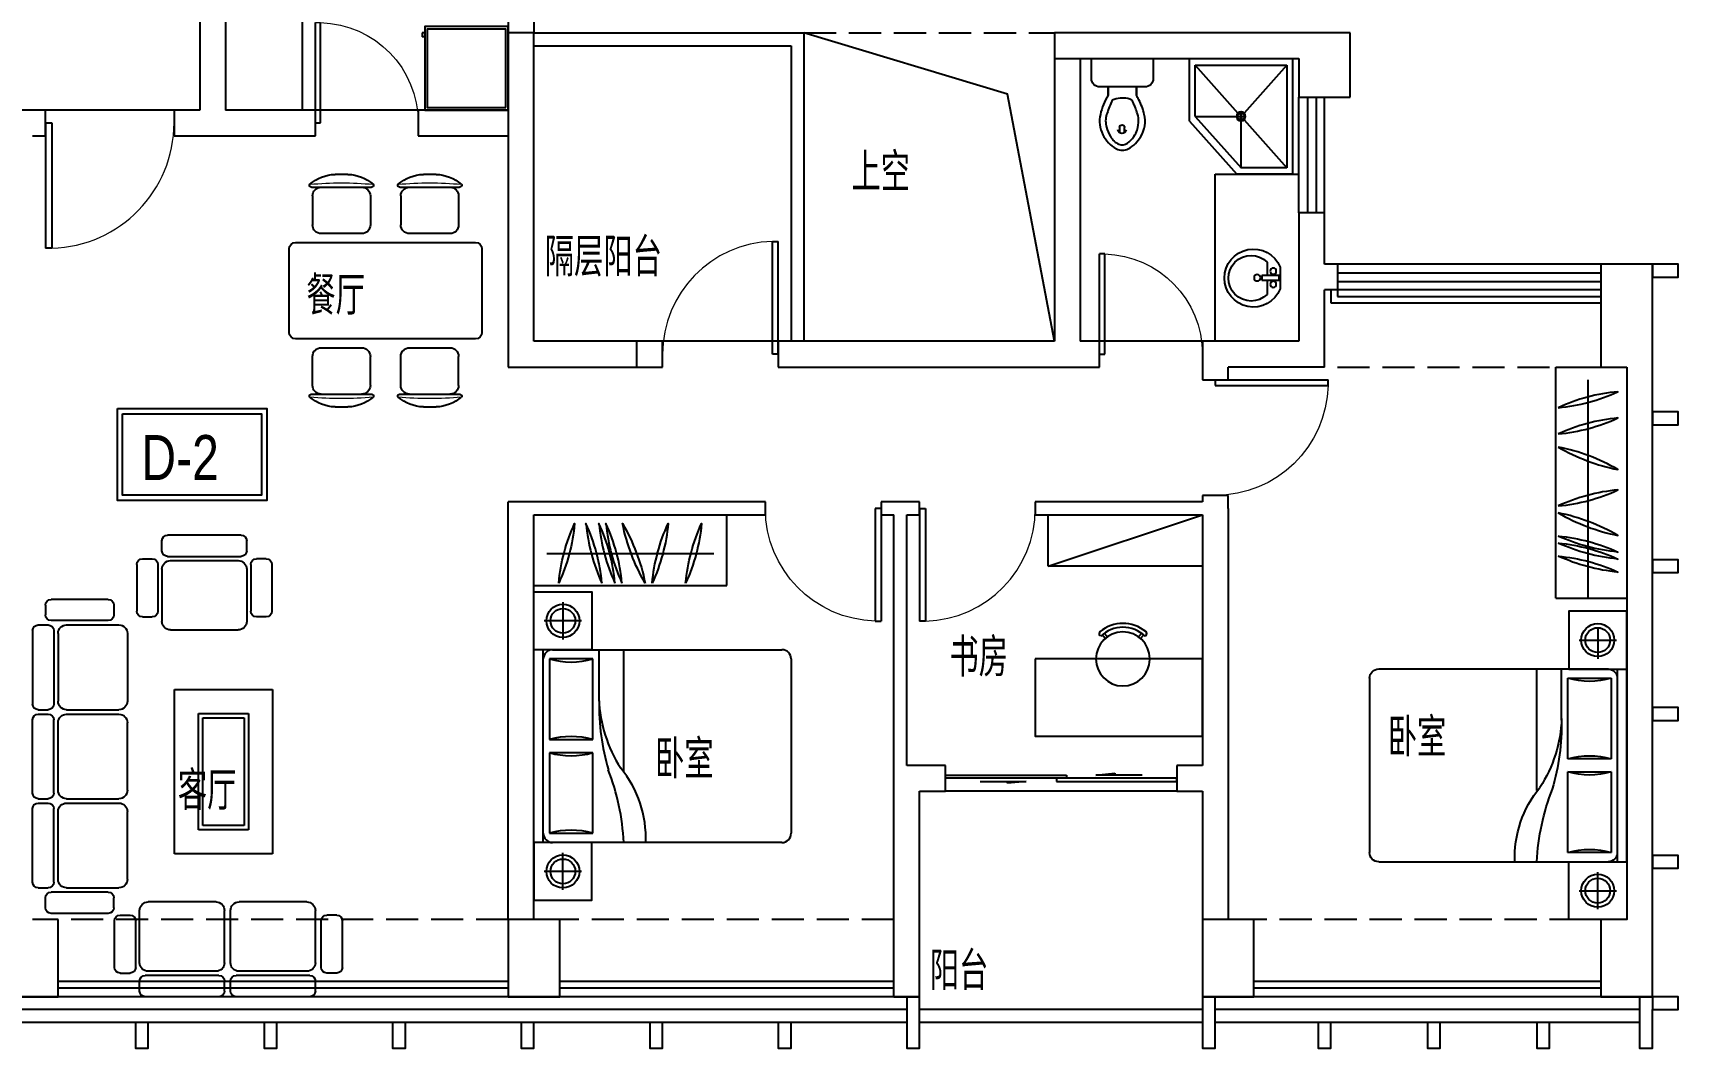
# Model space of a CAD drawing. Extents: x -455524 to -421924, y -543872 to -514072.
# Drawn here: x -434722 to -421924, y -543172 to -535272 of the extents above; entities that cross this region are included whole.
import ezdxf

# ---------------------------------------------------------------- set-up
doc = ezdxf.new("R2010")
doc.units = 0
doc.header["$LTSCALE"] = 1000
doc.header["$MEASUREMENT"] = 0
doc.linetypes.add('DASH', pattern=[0.35, 0.25, -0.1])
doc.layers.get('0').update_dxf_attribs({"linetype": 'CONTINUOUS'})
for name, color, linetype in [('COLUMN', 5, 'CONTINUOUS'), ('FUR', 8, 'CONTINUOUS'), ('LINE', 21, 'CONTINUOUS'), ('LVTRY', 8, 'CONTINUOUS'), ('R_NAME', 255, 'CONTINUOUS'), ('STAIR', 3, 'CONTINUOUS'), ('WALL', 2, 'CONTINUOUS'), ('WINDOW', 3, 'CONTINUOUS'), ('WINDOW2', 4, 'CONTINUOUS'), ('家具', 145, 'CONTINUOUS'), ('户型编号', 7, 'CONTINUOUS'), ('拦杆', 3, 'CONTINUOUS')]:
    doc.layers.add(name, color=color, linetype=linetype)
doc.styles.add('_ZBHZ', font='zbtxt.shx', dxfattribs={"width": 0.8, "bigfont": 'ZBHZ.shx'})
doc.styles.get("Standard").update_dxf_attribs({"font": 'GBENOR', "bigfont": 'GBCBIG'})

# ---------------------------------------------------------------- blocks, each defined once
blk = doc.blocks.new('$PLAN$00001587')
for p, q in [((-173, 177), (-179, 184)), ((-137, 159), (-161, 187)), ((-121, 172), (-145, 200)), ((122, 171), (146, 200)), ((137, 159), (162, 187)), ((173, 177), (179, 184)), ((210, 4), (210, -4))]:
    blk.add_line(p, q)
for centre, radius, start, end in [((0, -4), 280, 50.6324, 129.3676), ((-165, 197), 20, 129.3676, 223.7793), ((0, -4), 250, 46.2207, 133.7793), ((165, 197), 20, 316.2207, 50.6324)]:
    blk.add_arc(centre, radius, start, end)
at = {"linetype": 'Continuous'}
blk.add_arc((0, 0), 210, 0.9699, 359.0301, dxfattribs=at)
blk = doc.blocks.new('A$C75AC3E41')
at = {"layer": 'FUR'}
for p, q in [((847, 3727), (847, 3650)), ((1463, 3771), (891, 3771)), ((1507, 3727), (1507, 3650)), ((1554, 3727), (1554, 3650)), ((2170, 3771), (1598, 3771)), ((2214, 3727), (2214, 3650)), ((695, 3587), (772, 3587)), ((1463, 3606), (891, 3606)), ((2170, 3606), (1598, 3606)), ((2380, 3587), (2303, 3587)), ((651, 3543), (651, 3180)), ((816, 3543), (816, 3180)), ((847, 3507), (847, 3100)), ((1441, 3573), (913, 3573)), ((1507, 3507), (1507, 3100)), ((1554, 3507), (1554, 3100)), ((2148, 3573), (1620, 3573)), ((2214, 3507), (2214, 3100)), ((2259, 3543), (2259, 3180)), ((2424, 3543), (2424, 3180)), ((114, 3079), (114, 3002)), ((603, 3123), (158, 3123)), ((647, 3079), (647, 3002)), ((695, 3136), (772, 3136)), ((2380, 3136), (2303, 3136)), ((603, 2958), (158, 2958)), ((1441, 3034), (913, 3034)), ((2148, 3034), (1620, 3034)), ((14, 2880), (14, 2308)), ((58, 2924), (135, 2924)), ((179, 2880), (179, 2308)), ((213, 2858), (213, 2330)), ((279, 2924), (686, 2924)), ((752, 2858), (752, 2330)), ((1119, 2659), (1119, 1380)), ((1881, 2659), (1119, 2659)), ((1881, 1380), (1881, 2659)), ((1306, 2472), (1306, 1567)), ((1694, 2472), (1306, 2472)), ((1339, 2439), (1339, 1600)), ((1661, 2439), (1339, 2439)), ((1661, 1600), (1661, 2439)), ((1694, 1567), (1694, 2472)), ((14, 2187), (14, 1615)), ((58, 2264), (135, 2264)), ((58, 2231), (135, 2231)), ((179, 2187), (179, 1615)), ((279, 2264), (686, 2264)), ((279, 2231), (686, 2231)), ((213, 2165), (213, 1637)), ((752, 2165), (752, 1637)), ((58, 1573), (135, 1573)), ((58, 1538), (135, 1538)), ((279, 1573), (686, 1573)), ((279, 1538), (686, 1538)), ((1306, 1567), (1694, 1567)), ((1339, 1600), (1661, 1600)), ((14, 922), (14, 1494)), ((179, 922), (179, 1494)), ((213, 944), (213, 1472)), ((752, 944), (752, 1472)), ((1119, 1380), (1881, 1380)), ((1086, 917), (1614, 917)), ((58, 878), (135, 878)), ((114, 724), (114, 801)), ((603, 845), (158, 845)), ((279, 878), (686, 878)), ((647, 724), (647, 801)), ((824, 408), (824, 771)), ((868, 815), (945, 815)), ((989, 408), (989, 771)), ((1020, 444), (1020, 851)), ((1680, 444), (1680, 851)), ((1711, 408), (1711, 771)), ((1832, 815), (1755, 815)), ((1876, 408), (1876, 771)), ((603, 680), (158, 680)), ((868, 364), (945, 364)), ((1020, 301), (1020, 224)), ((1064, 345), (1636, 345)), ((1086, 378), (1614, 378)), ((1680, 301), (1680, 224)), ((1832, 364), (1755, 364)), ((1636, 180), (1064, 180))]:
    blk.add_line(p, q, dxfattribs=at)
for centre, radius, start, end in [((891, 3727), 44, 90, 180), ((1463, 3727), 44, 360, 90), ((1598, 3727), 44, 90, 180), ((2170, 3727), 44, 360, 90), ((695, 3543), 44, 90, 180), ((772, 3543), 44, 360, 90), ((891, 3650), 44, 180, 270), ((1463, 3650), 44, 270, 360), ((1598, 3650), 44, 180, 270), ((2170, 3650), 44, 270, 360), ((2303, 3543), 44, 90, 180), ((2380, 3543), 44, 360, 90), ((913, 3507), 66, 90, 180), ((1441, 3507), 66, 360, 90), ((1620, 3507), 66, 90, 180), ((2148, 3507), 66, 360, 90), ((158, 3079), 44, 90, 180), ((603, 3079), 44, 360, 90), ((695, 3180), 44, 180, 270), ((772, 3180), 44, 270, 360), ((913, 3100), 66, 180, 270), ((1441, 3100), 66, 270, 360), ((1620, 3100), 66, 180, 270), ((2148, 3100), 66, 270, 360), ((2303, 3180), 44, 180, 270), ((2380, 3180), 44, 270, 360), ((158, 3002), 44, 180, 270), ((603, 3002), 44, 270, 360), ((58, 2880), 44, 90, 180), ((135, 2880), 44, 360, 90), ((279, 2858), 66, 90, 180), ((686, 2858), 66, 360, 90), ((58, 2308), 44, 180, 270), ((135, 2308), 44, 270, 360), ((279, 2330), 66, 180, 270), ((686, 2330), 66, 270, 360), ((58, 2187), 44, 90, 180), ((135, 2187), 44, 360, 90), ((279, 2165), 66, 90, 180), ((686, 2165), 66, 360, 90), ((58, 1617), 44, 180, 270), ((58, 1494), 44, 90, 180), ((135, 1617), 44, 270, 360), ((135, 1494), 44, 360, 90), ((279, 1639), 66, 180, 270), ((279, 1472), 66, 90, 180), ((686, 1639), 66, 270, 360), ((686, 1472), 66, 360, 90), ((58, 922), 44, 180, 270), ((135, 922), 44, 270, 360), ((279, 944), 66, 180, 270), ((686, 944), 66, 270, 360), ((1086, 851), 66, 90, 180), ((1614, 851), 66, 360, 90), ((158, 801), 44, 90, 180), ((603, 801), 44, 360, 90), ((868, 771), 44, 90, 180), ((945, 771), 44, 360, 90), ((1755, 771), 44, 90, 180), ((1832, 771), 44, 360, 90), ((158, 724), 44, 180, 270), ((603, 724), 44, 270, 360), ((868, 408), 44, 180, 270), ((945, 408), 44, 270, 360), ((1086, 444), 66, 180, 270), ((1614, 444), 66, 270, 360), ((1755, 408), 44, 180, 270), ((1832, 408), 44, 270, 360), ((1064, 301), 44, 90, 180), ((1636, 301), 44, 360, 90), ((1064, 224), 44, 180, 270), ((1636, 224), 44, 270, 360)]:
    blk.add_arc(centre, radius, start, end, dxfattribs=at)
blk = doc.blocks.new('$PLAN$00000313')
at = {"color": 0, "linetype": 'ByBlock'}
for p, q in [((-2000, 72), (-2000, 1428)), ((-1928, 1500), (-145, 1500)), ((-458, 1428), (-458, 801)), ((-120, 1428), (-458, 1428)), ((-120, 801), (-120, 1428)), ((-72, 1500), (-72, 0)), ((-72, 1500), (0, 1500)), ((0, 1500), (0, 0)), ((-699, 946), (-699, 0)), ((-458, 801), (-120, 801)), ((-458, 699), (-458, 72)), ((-120, 699), (-458, 699)), ((-120, 72), (-120, 699)), ((-506, 398), (-506, 0)), ((-145, 0), (-1928, 0)), ((-458, 72), (-120, 72)), ((-72, 0), (0, 0))]:
    blk.add_line(p, q, dxfattribs=at)
for centre, radius, start, end in [((-1928, 1428), 72.3, 90, 180), ((-18, 1464), 852, 177.5673, 219.5461), ((1073, 1581), 1773, 182.616, 201.4069), ((-289, 2006), 602, 253.7398, 286.2602), ((-145, 1428), 72.3, 0, 90), ((-1574, 344), 1069, 2.229, 32.7075), ((-2367, 420), 1861, 359.3228, 16.0392), ((-289, 223), 602, 73.7398, 106.2602), ((-289, 1277), 602, 253.7398, 286.2602), ((-1928, 72), 72.3, 180, 270), ((-289, -506), 602, 73.7398, 106.2602), ((-145, 72), 72.3, 270, 0)]:
    blk.add_arc(centre, radius, start, end, dxfattribs=at)
blk = doc.blocks.new('$plan$00000279')
for p, q in [((-389, 921), (-290, 921)), ((298, 921), (397, 921)), ((-569, 821), (-109, 821)), ((117, 821), (577, 821)), ((-564, 754), (-564, 529)), ((-114, 754), (-114, 529)), ((122, 754), (122, 529)), ((572, 754), (572, 529)), ((704, 392), (-696, 392)), ((-497, 461), (-182, 461)), ((190, 461), (505, 461)), ((-746, 342), (-746, -308)), ((754, -308), (754, 342)), ((-696, -358), (704, -358)), ((-564, -720), (-564, -495)), ((-182, -427), (-497, -427)), ((-114, -720), (-114, -495)), ((122, -720), (122, -495)), ((505, -427), (190, -427)), ((572, -720), (572, -495)), ((-109, -787), (-569, -787)), ((-290, -887), (-389, -887)), ((577, -787), (117, -787)), ((397, -887), (298, -887))]:
    blk.add_line(p, q)
for centre, radius, start, end in [((-379, 606), 316, 91.7651, 130.7265), ((-300, 606), 316, 49.2735, 88.2349), ((307, 606), 316, 91.7651, 130.7265), ((387, 606), 316, 49.2735, 88.2349), ((-579, 837), 10, 130.7265, 202.67), ((-569, 841), 20, 202.67, 270), ((-497, 754), 67.5, 90, 180), ((-182, 754), 67.5, 0, 90), ((-109, 841), 20, 270, 337.33), ((-100, 837), 10, 337.33, 49.2735), ((108, 837), 10, 130.7265, 202.67), ((117, 841), 20, 202.67, 270), ((190, 754), 67.5, 90, 180), ((505, 754), 67.5, 0, 90), ((577, 841), 20, 270, 337.33), ((587, 837), 10, 337.33, 49.2735), ((-497, 529), 67.5, 180, 270), ((-182, 529), 67.5, 270, 0), ((190, 529), 67.5, 180, 270), ((505, 529), 67.5, 270, 0), ((-696, 342), 50, 90, 180), ((704, 342), 50, 0, 90), ((-696, -308), 50, 180, 270), ((704, -308), 50, 270, 0), ((-497, -495), 67.5, 90, 180), ((-182, -495), 67.5, 0, 90), ((190, -495), 67.5, 90, 180), ((505, -495), 67.5, 0, 90), ((-497, -720), 67.5, 180, 270), ((-182, -720), 67.5, 270, 0), ((190, -720), 67.5, 180, 270), ((505, -720), 67.5, 270, 0), ((-579, -803), 10, 157.33, 229.2735), ((-569, -807), 20, 90, 157.33), ((-379, -572), 316, 229.2735, 268.2349), ((-300, -572), 316, 271.7651, 310.7265), ((-109, -807), 20, 22.67, 90), ((-100, -803), 10, 310.7265, 22.67), ((108, -803), 10, 157.33, 229.2735), ((117, -807), 20, 90, 157.33), ((307, -572), 316, 229.2735, 268.2349), ((387, -572), 316, 271.7651, 310.7265), ((577, -807), 20, 22.67, 90), ((587, -803), 10, 310.7265, 22.67)]:
    blk.add_arc(centre, radius, start, end)
at = {"lineweight": 13}
for centre, start, end in [((-339, -1857), 84.8023, 95.1977), ((347, -1857), 84.8023, 95.1977), ((-339, 1890), 264.8023, 275.1977), ((347, 1890), 264.8023, 275.1977)]:
    blk.add_arc(centre, 2713, start, end, dxfattribs=at)
at = {"width": 0.8, "flags": 9}
for tag in ['XSIZE', 'YSIZE']:
    blk.add_attdef(tag, (0, 0), '', height=0.5, dxfattribs=at)
blk = doc.blocks.new('$plan$00001628')
for p, q in [((-20, 0), (20, 0)), ((20, 0), (20, -150)), ((-23, -104), (-144, -104)), ((-20, -150), (-20, 0)), ((136, -104), (24, -104)), ((20, -150), (-20, -150))]:
    blk.add_line(p, q)
blk.add_lwpolyline([(-97, 9, 5.110404), (92, 9)], format="xyb", close=True)
for centre, radius in [((-57, -52), 26.7), ((57, -52), 26.7), ((0, -190), 27.8)]:
    blk.add_circle(centre, radius)
blk.add_arc((-4, -243), 197, 135.2527, 44.7473)
blk = doc.blocks.new('$plan$00000379')
for p, q in [((-575, 18), (-536, 18)), ((-572, 18), (-572, 18)), ((-536, -22), (-576, -21))]:
    blk.add_line(p, q)
for points in [[(-285, -110, -0.082371), (-434, -171, -0.174047), (-592, -152, -0.152847), (-702, -46, -0.25487), (-702, 46, -0.135193), (-607, 144, -0.19268), (-434, 171, -0.066715), (-320, 128, 0.008412), (-285, 110), (-220, 110), (-220, -110)], [(-307, -1, -0.073764), (-317, -64, -0.219411), (-337, -85, -0.018016), (-436, -122, -0.163008), (-533, -122, -0.084559), (-606, -92, -0.185519), (-666, -26, -0.252786), (-658, 39, -0.083694), (-606, 90, -0.078323), (-556, 115, -0.086951), (-477, 126, -0.071278), (-416, 114, -0.021719), (-371, 97, 0.016169), (-337, 83, -0.158768), (-324, 73, -0.168814), (-308, 12)]]:
    blk.add_lwpolyline(points, format="xyb", close=True)
for points in [[(-155, 240, 0.414214), (-220, 175, 0.414214)], [(-220, -175, 0.414214), (-155, -240, 0.414214)]]:
    blk.add_lwpolyline(points, format="xyb")
for points in [[(-220, 175), (-220, -175)], [(0, 240), (-155, 240)], [(0, -240), (0, 240)], [(-220, 110), (-285, 110)], [(-285, -110), (-220, -110)], [(-155, -240), (0, -240)]]:
    blk.add_lwpolyline(points)
for centre, radius, start, end in [((-549, -3), 33.2, 100.0495, 259.9505), ((-536, -2), 20, 270, 90)]:
    blk.add_arc(centre, radius, start, end)
blk = doc.blocks.new('A$C1D296921')
for p, q in [((570, 650), (570, 670)), ((600, 670), (570, 670)), ((600, 650), (600, 670))]:
    blk.add_line(p, q)
for points in [[(0, 0), (650, 0), (650, 650), (0, 650)], [(20, 20), (630, 20), (630, 630), (20, 630)]]:
    blk.add_lwpolyline(points, close=True)
blk = doc.blocks.new('$DorLib2D$00000001')
for p, q in [((0.45, 0.975), (0.5, 0.975)), ((0.45, 0), (0.45, 0.975)), ((0.5, 0), (0.5, 0.975)), ((0.5, 0), (0.45, 0))]:
    blk.add_line(p, q)
at = {"lineweight": 13}
blk.add_arc((0.475, 0), 0.975, 91.4693, 180, dxfattribs=at)
blk = doc.blocks.new('$plan$00002156')
for p, q in [((-450, 450, 0), (450, 450, 0)), ((-450, -450, 0), (-450, 450, 0)), ((-400, 400, 0), (400, 400, 0)), ((-400, 400, 0), (-26.2175, 26.2175, 0)), ((-400, -400, 0), (-400, 400, 0)), ((26.4075, 26.41, 0), (400, 400, 0)), ((400, 400, 0), (400, 0, 0)), ((450, 450, 0), (450, -37.5, 0)), ((0, 0, 0), (-25, 0, 0)), ((0, 0, 0), (0, 25, 0)), ((25, 0, 0), (0, 0, 0)), ((0, -25, 0), (0, 0, 0)), ((0, -400, 0), (400, 0, 0)), ((400, 0, 0), (37.5, 0, 0)), ((-400, -400, 0), (-26.5225, -26.5225, 0)), ((0, -400, 0), (0, -37.5, 0)), ((37.5, -450, 0), (450, -37.5, 0)), ((37.5, -450, 0), (-450, -450, 0)), ((0, -400, 0), (-400, -400, 0))]:
    blk.add_line(p, q)
for radius in [37.5, 25]:
    blk.add_circle((0, 0, 0), radius)
blk = doc.blocks.new('$TCHSYS$WIN2D')
for p, q in [((-0.5, 0.5), (0.5, 0.5)), ((0.5, 0.167), (-0.5, 0.167)), ((0.5, -0.167), (-0.5, -0.167)), ((-0.5, -0.5), (0.5, -0.5))]:
    blk.add_line(p, q)
blk = doc.blocks.new('$DorLib2D$00000131')
at = {"color": 0, "linetype": 'Continuous'}
for p, q in [((0.15, 0.125), (0.2319, 0.1973)), ((0.2319, 0.1973), (0.2319, 0.125)), ((-0.5, 0.125), (-0.5, 0)), ((0.0192, 0.125), (-0.5, 0.125)), ((0.0192, 0), (0.0192, 0.125)), ((0.35, 0.125), (0.15, 0.125)), ((-0.5, 0), (0.0192, 0)), ((-0.024, 0), (0.5, 0)), ((-0.024, -0.125), (-0.024, 0)), ((0.5, 0), (0.5, -0.125)), ((-0.35, -0.125), (-0.15, -0.125)), ((-0.2319, -0.1973), (-0.2319, -0.125)), ((-0.15, -0.125), (-0.2319, -0.1973)), ((0.5, -0.125), (-0.024, -0.125))]:
    blk.add_line(p, q, dxfattribs=at)

msp = doc.modelspace()

# ---------------------------------------------------------------- linework, layer by layer
msp.add_line((-422524.3, -537071.6), (-422524.3, -537271.6))
at = {"layer": 'COLUMN', "linetype": 'ByBlock'}
for p, q in [((-430824.3, -535271.6), (-431024.3, -535271.6)), ((-431024.3, -535271.6), (-431024.3, -537871.6)), ((-430824.3, -537671.6), (-430824.3, -535271.6)), ((-424474.3, -535271.6), (-426774.3, -535271.6)), ((-426774.3, -535271.6), (-426774.3, -535471.6)), ((-424474.3, -535771.6), (-424474.3, -535271.6)), ((-426774.3, -535471.6), (-424874.3, -535471.6)), ((-424874.3, -535471.6), (-424874.3, -535771.6)), ((-424874.3, -535771.6), (-424474.3, -535771.6)), ((-422124.3, -537071.6), (-422524.3, -537071.6)), ((-422524.3, -537071.6), (-422524.3, -537871.6)), ((-422124.3, -542771.6), (-422124.3, -537071.6)), ((-430024.3, -537671.6), (-430824.3, -537671.6)), ((-430024.3, -537871.6), (-430024.3, -537671.6)), ((-431024.3, -537871.6), (-430024.3, -537871.6)), ((-422524.3, -537871.6), (-422324.3, -537871.6)), ((-422324.3, -537871.6), (-422324.3, -542171.6)), ((-434524.3, -542171.6), (-434724.3, -542171.6)), ((-434524.3, -542771.6), (-434524.3, -542171.6)), ((-425624.3, -542171.6), (-425624.3, -542771.6)), ((-425224.3, -542171.6), (-425624.3, -542171.6)), ((-425224.3, -542771.6), (-425224.3, -542171.6)), ((-422324.3, -542171.6), (-422524.3, -542171.6)), ((-422524.3, -542171.6), (-422524.3, -542771.6)), ((-434924.3, -542771.6), (-434524.3, -542771.6)), ((-425624.3, -542771.6), (-425224.3, -542771.6)), ((-422524.3, -542771.6), (-422124.3, -542771.6))]:
    msp.add_line(p, q, dxfattribs=at)
at = {"layer": 'COLUMN'}
for p, q in [((-430624.3, -542171.6), (-431024.3, -542171.6)), ((-431024.3, -542171.6), (-431024.3, -542771.6)), ((-430624.3, -542771.6), (-430624.3, -542171.6)), ((-431024.3, -542771.6), (-430624.3, -542771.6))]:
    msp.add_line(p, q, dxfattribs=at)
at = {"layer": 'LINE', "linetype": 'DASH'}
msp.add_line((-428724.3, -535271.6), (-426774.3, -535271.6), dxfattribs=at)
at = {"layer": 'LINE', "linetype": 'ByBlock'}
msp.add_lwpolyline([(-426774.3, -537671.6), (-427141.7, -535749.5), (-428724.3, -535271.6)], dxfattribs=at)
at = {"layer": 'LVTRY', "linetype": 'ByBlock'}
for p, q in [((-432624.3, -535871.6), (-432624.3, -533871.6)), ((-425524.3, -537671.6), (-425524.3, -536371.6)), ((-425524.3, -536371.6), (-424874.3, -536371.6))]:
    msp.add_line(p, q, dxfattribs=at)
at = {"layer": 'STAIR', "linetype": 'ByBlock'}
for p, q in [((-430824.3, -535271.6), (-428724.3, -535271.6)), ((-428724.3, -535271.6), (-428724.3, -537671.6)), ((-430824.3, -535371.6), (-428824.3, -535371.6)), ((-428824.3, -535371.6), (-428824.3, -537671.6)), ((-425624.3, -542871.6), (-427824.3, -542871.6)), ((-425624.3, -542971.6), (-427824.3, -542971.6))]:
    msp.add_line(p, q, dxfattribs=at)
at = {"layer": 'WALL'}
for p, q in [((-433224.3, -533671.6), (-433224.3, -535871.6)), ((-430824.3, -533671.6), (-430824.3, -535271.6)), ((-433424.3, -533871.6), (-433424.3, -535871.6)), ((-431024.3, -533871.6), (-431024.3, -535271.6)), ((-426774.3, -535471.6), (-426774.3, -537671.6)), ((-426574.3, -535471.6), (-426574.3, -537671.6)), ((-434624.3, -535871.6), (-434924.3, -535871.6)), ((-434624.3, -536071.6), (-434624.3, -535871.6)), ((-433424.3, -535871.6), (-433624.3, -535871.6)), ((-433624.3, -535871.6), (-433624.3, -536071.6)), ((-432524.3, -535871.6), (-433224.3, -535871.6)), ((-432524.3, -536071.6), (-432524.3, -535871.6)), ((-431024.3, -535871.6), (-431724.3, -535871.6)), ((-431724.3, -535871.6), (-431724.3, -536071.6)), ((-434724.3, -536071.6), (-434624.3, -536071.6)), ((-433624.3, -536071.6), (-433324.3, -536071.6)), ((-433324.3, -536071.6), (-432524.3, -536071.6)), ((-431724.3, -536071.6), (-431024.3, -536071.6)), ((-424674.3, -536671.6), (-424874.3, -536671.6)), ((-424874.3, -536671.6), (-424874.3, -537671.6)), ((-424674.3, -537071.6), (-424674.3, -536671.6)), ((-424574.3, -537071.6), (-424674.3, -537071.6)), ((-424574.3, -537071.6), (-424574.3, -537271.6)), ((-424574.3, -537071.6), (-424574.3, -537271.6)), ((-424674.3, -537871.6), (-424674.3, -537271.6)), ((-424574.3, -537271.6), (-424674.3, -537271.6)), ((-429824.3, -537671.6), (-430024.3, -537671.6)), ((-429824.3, -537871.6), (-429824.3, -537671.6)), ((-426774.3, -537671.6), (-428924.3, -537671.6)), ((-428924.3, -537671.6), (-428924.3, -537871.6)), ((-426424.3, -537671.6), (-426574.3, -537671.6)), ((-426424.3, -537871.6), (-426424.3, -537671.6)), ((-425524.3, -537671.6), (-425624.3, -537671.6)), ((-425624.3, -537671.6), (-425624.3, -537871.6)), ((-424874.3, -537671.6), (-425524.3, -537671.6)), ((-424674.3, -537671.6), (-424674.3, -537671.6)), ((-430024.3, -537871.6), (-429824.3, -537871.6)), ((-428924.3, -537871.6), (-426674.3, -537871.6)), ((-426674.3, -537871.6), (-426424.3, -537871.6)), ((-425624.3, -537871.6), (-425624.3, -537971.6)), ((-425424.3, -537971.6), (-425424.3, -537871.6)), ((-424774.3, -537871.6), (-425424.3, -537871.6)), ((-424674.3, -537871.6), (-424774.3, -537871.6)), ((-425624.3, -537971.6), (-425424.3, -537971.6)), ((-425424.3, -538871.6), (-425624.3, -538871.6)), ((-425624.3, -538871.6), (-425624.3, -538921.6)), ((-425424.3, -538971.6), (-425424.3, -538871.6)), ((-429024.3, -538921.6), (-431024.3, -538921.6)), ((-431024.3, -542171.6), (-431024.3, -538921.6)), ((-430824.3, -539021.6), (-429024.3, -539021.6)), ((-430824.3, -542171.6), (-430824.3, -539021.6)), ((-429024.3, -539021.6), (-429024.3, -538921.6)), ((-427974.3, -538921.6), (-428124.3, -538921.6)), ((-428124.3, -538921.6), (-428124.3, -539021.6)), ((-428124.3, -539021.6), (-428024.3, -539021.6)), ((-428024.3, -541171.6), (-428024.3, -539021.6)), ((-427824.3, -538921.6), (-427974.3, -538921.6)), ((-427924.3, -539021.6), (-427824.3, -539021.6)), ((-427924.3, -540971.6), (-427924.3, -539021.6)), ((-427824.3, -539021.6), (-427824.3, -538921.6)), ((-425624.3, -538921.6), (-426924.3, -538921.6)), ((-426924.3, -538921.6), (-426924.3, -539021.6)), ((-426924.3, -539021.6), (-425624.3, -539021.6)), ((-425624.3, -539021.6), (-425624.3, -540971.6)), ((-425424.3, -538971.6), (-425424.3, -541071.6)), ((-427624.3, -540971.6), (-427924.3, -540971.6)), ((-427924.3, -540971.6), (-427924.3, -540971.6)), ((-427624.3, -541171.6), (-427624.3, -540971.6)), ((-425624.3, -540971.6), (-425824.3, -540971.6)), ((-425824.3, -540971.6), (-425824.3, -541171.6)), ((-425424.3, -541071.6), (-425424.3, -542171.6)), ((-428024.3, -542771.6), (-428024.3, -541171.6)), ((-428024.3, -541171.6), (-428024.3, -541171.6)), ((-427824.3, -542771.6), (-427824.3, -541171.6)), ((-427824.3, -541171.6), (-427624.3, -541171.6)), ((-425824.3, -541171.6), (-425624.3, -541171.6)), ((-425624.3, -541171.6), (-425624.3, -542171.6)), ((-428024.3, -542771.6), (-427824.3, -542771.6))]:
    msp.add_line(p, q, dxfattribs=at)
at = {"layer": 'WALL', "linetype": 'ByBlock'}
msp.add_line((-427824.3, -540971.6), (-427924.3, -540971.6), dxfattribs=at)
at = {"layer": 'WINDOW'}
for p, q in [((-433624.3, -535871.6), (-434624.3, -535871.6)), ((-422524.3, -537071.6), (-424574.3, -537071.6)), ((-424574.3, -537138.2), (-422524.3, -537138.2)), ((-424574.3, -537204.9), (-422524.3, -537204.9)), ((-422524.3, -537271.6), (-424574.3, -537271.6)), ((-428924.3, -537671.6), (-429824.3, -537671.6)), ((-425824.3, -541171.6), (-427624.3, -541171.6))]:
    msp.add_line(p, q, dxfattribs=at)
at = {"layer": 'WINDOW', "linetype": 'ByBlock'}
for p, q in [((-431724.3, -535871.6), (-432524.3, -535871.6)), ((-425624.3, -537671.6), (-426424.3, -537671.6))]:
    msp.add_line(p, q, dxfattribs=at)
at = {"layer": 'WINDOW', "linetype": 'DASH'}
for p, q in [((-424574.3, -537871.6), (-422324.3, -537871.6)), ((-431024.3, -542171.6), (-434724.3, -542171.6)), ((-428024.3, -542171.6), (-430824.3, -542171.6)), ((-422324.3, -542171.6), (-425424.3, -542171.6))]:
    msp.add_line(p, q, dxfattribs=at)
at = {"layer": 'WINDOW2'}
for p, q in [((-427924.3, -542771.6), (-434824.3, -542771.6)), ((-427924.3, -542871.6), (-434824.3, -542871.6)), ((-422224.3, -542771.6), (-425524.3, -542771.6)), ((-422224.3, -542871.6), (-425524.3, -542871.6)), ((-427924.3, -542971.6), (-434824.3, -542971.6)), ((-422224.3, -542971.6), (-425524.3, -542971.6))]:
    msp.add_line(p, q, dxfattribs=at)
for points in [[(-422124.3, -537171.6), (-421924.3, -537171.6), (-421924.3, -537071.6), (-422124.3, -537071.6)], [(-422124.3, -538321.6), (-421924.3, -538321.6), (-421924.3, -538221.6), (-422124.3, -538221.6)], [(-422124.3, -539471.6), (-421924.3, -539471.6), (-421924.3, -539371.6), (-422124.3, -539371.6)], [(-422124.3, -540621.6), (-421924.3, -540621.6), (-421924.3, -540521.6), (-422124.3, -540521.6)], [(-422124.3, -541771.6), (-421924.3, -541771.6), (-421924.3, -541671.6), (-422124.3, -541671.6)], [(-427924.3, -542771.6), (-427924.3, -543171.6), (-427824.3, -543171.6), (-427824.3, -542771.6)], [(-425624.3, -542771.6), (-425624.3, -543171.6), (-425524.3, -543171.6), (-425524.3, -542771.6)], [(-422124.3, -542871.6), (-421924.3, -542871.6), (-421924.3, -542771.6), (-422124.3, -542771.6)], [(-433924.3, -542971.6), (-433924.3, -543171.6), (-433824.3, -543171.6), (-433824.3, -542971.6)], [(-432924.3, -542971.6), (-432924.3, -543171.6), (-432824.3, -543171.6), (-432824.3, -542971.6)], [(-431924.3, -542971.6), (-431924.3, -543171.6), (-431824.3, -543171.6), (-431824.3, -542971.6)], [(-430924.3, -542971.6), (-430924.3, -543171.6), (-430824.3, -543171.6), (-430824.3, -542971.6)], [(-429924.3, -542971.6), (-429924.3, -543171.6), (-429824.3, -543171.6), (-429824.3, -542971.6)], [(-428924.3, -542971.6), (-428924.3, -543171.6), (-428824.3, -543171.6), (-428824.3, -542971.6)], [(-424724.3, -542971.6), (-424724.3, -543171.6), (-424624.3, -543171.6), (-424624.3, -542971.6)], [(-423874.3, -542971.6), (-423874.3, -543171.6), (-423774.3, -543171.6), (-423774.3, -542971.6)], [(-423024.3, -542971.6), (-423024.3, -543171.6), (-422924.3, -543171.6), (-422924.3, -542971.6)]]:
    msp.add_lwpolyline(points, close=True, dxfattribs=at)
msp.add_lwpolyline([(-422124.3, -542771.6), (-422224.3, -542771.6), (-422224.3, -543171.6), (-422124.3, -543171.6), (-422124.3, -542871.6), (-421924.3, -542871.6), (-421924.3, -542771.6), (-422224.3, -542771.6), (-422224.3, -542871.6)], dxfattribs=at)
at = {"layer": '家具'}
for p, q in [((-422874.3, -539671.6), (-422874.3, -537871.6)), ((-422874.3, -537871.6), (-422324.3, -537871.6)), ((-422624.3, -539671.6), (-422624.3, -537971.6)), ((-429324.3, -539571.6), (-429324.3, -539021.6)), ((-426824.3, -539421.6), (-426824.3, -539021.6)), ((-426824.3, -539421.6), (-425624.3, -539021.6)), ((-430724.3, -539321.6), (-429424.3, -539321.6)), ((-425624.3, -539421.6), (-426824.3, -539421.6)), ((-430824.3, -539571.6), (-429324.3, -539571.6)), ((-422874.3, -539671.6), (-422324.3, -539671.6)), ((-430599.3, -539701.9), (-430599.3, -539991.2)), ((-430454.6, -539846.6), (-430743.9, -539846.6)), ((-422549.3, -539901.9), (-422549.3, -540141.2)), ((-422693.9, -539996.6), (-422404.6, -539996.6)), ((-430599.3, -541941.2), (-430599.3, -541651.9)), ((-430454.6, -541796.6), (-430743.9, -541796.6)), ((-422549.3, -542091.2), (-422549.3, -541801.9)), ((-422693.9, -541946.6), (-422404.6, -541946.6))]:
    msp.add_line(p, q, dxfattribs=at)
for points in [[(-422856.1, -538188, 0.0848221), (-422392.4, -538063.8, 0.0848221)], [(-422856.1, -538392.2, 0.0848221), (-422392.4, -538267.9, 0.0848221)], [(-422856.1, -538494.2, 0.0821119), (-422392.4, -538670, 0.0821119)], [(-422856.1, -538952.2, 0.0848221), (-422392.4, -538827.9, 0.0848221)], [(-422856.1, -539006.9, 0.0821119), (-422392.4, -539182.6, 0.0821119)], [(-430632, -539553.4, -0.0848221), (-430507.8, -539089.8, -0.0848221)], [(-430295.9, -539553.4, 0.0848221), (-430420.1, -539089.8, 0.0848221)], [(-430194.4, -539553.4, 0.0848221), (-430318.6, -539089.8, 0.0848221)], [(-430139.9, -539553.4, 0.0848221), (-430264.2, -539089.8, 0.0848221)], [(-429959.6, -539553.4, -0.0821119), (-430135.3, -539089.8, -0.0821119)], [(-429904.8, -539553.4, -0.0848221), (-429780.6, -539089.8, -0.0848221)], [(-429644.8, -539553.4, -0.0848221), (-429520.6, -539089.8, -0.0848221)], [(-422856.1, -539187.2, -0.0848221), (-422392.4, -539311.5, -0.0848221)], [(-422856.1, -539241.7, -0.0848221), (-422392.4, -539366, -0.0848221)], [(-422856.1, -539343.2, -0.0848221), (-422392.4, -539467.4, -0.0848221)]]:
    msp.add_lwpolyline(points, format="xyb", close=True, dxfattribs=at)
for points in [[(-430374.3, -540071.6), (-430824.3, -540071.6), (-430824.3, -539621.6), (-430374.3, -539621.6)], [(-422774.3, -540221.6), (-422324.3, -540221.6), (-422324.3, -539771.6), (-422774.3, -539771.6)], [(-426924.3, -540143.2), (-426924.3, -540743.2), (-425624.3, -540743.2), (-425624.3, -540143.2)], [(-430374.3, -541571.6), (-430824.3, -541571.6), (-430824.3, -542021.6), (-430374.3, -542021.6)], [(-422774.3, -541721.6), (-422324.3, -541721.6), (-422324.3, -542171.6), (-422774.3, -542171.6)]]:
    msp.add_lwpolyline(points, close=True, dxfattribs=at)
for centre, radius in [((-430599.3, -539846.6), 128.6), ((-430599.3, -539846.6), 96.4), ((-422549.3, -539996.6), 128.6), ((-422549.3, -539996.6), 96.4), ((-430599.3, -541796.6), 128.6), ((-430599.3, -541796.6), 96.4), ((-422549.3, -541946.6), 128.6), ((-422549.3, -541946.6), 96.4)]:
    msp.add_circle(centre, radius, dxfattribs=at)
at = {"layer": '户型编号', "linetype": 'ByBlock'}
for points in [[(-434064.9, -538194.9), (-432903.3, -538194.9), (-432903.3, -538909.5), (-434064.9, -538909.5)], [(-434024.9, -538234.9), (-432943.3, -538234.9), (-432943.3, -538869.5), (-434024.9, -538869.5)]]:
    msp.add_lwpolyline(points, close=True, dxfattribs=at)
at = {"layer": '拦杆'}
for p, q in [((-424624.3, -537271.6), (-424624.3, -537371.6)), ((-424624.3, -537371.6), (-422524.3, -537371.6)), ((-424574.3, -537271.6), (-424574.3, -537321.6)), ((-424574.3, -537321.6), (-422524.3, -537321.6)), ((-434524.3, -542651.6), (-431024.3, -542651.6)), ((-434524.3, -542701.6), (-431024.3, -542701.6)), ((-430624.3, -542651.6), (-428024.3, -542651.6)), ((-430624.3, -542701.6), (-428024.3, -542701.6)), ((-425224.3, -542651.6), (-422524.3, -542651.6)), ((-425224.3, -542701.6), (-422524.3, -542701.6))]:
    msp.add_line(p, q, dxfattribs=at)

# ---------------------------------------------------------------- block references
at = {"layer": 'FUR', "xscale": -1, "rotation": 180}
msp.add_blockref('A$C75AC3E41', (-434738.7, -539000.3), dxfattribs=at)
at = {"layer": 'LVTRY', "linetype": 'ByBlock', "rotation": 90}
msp.add_blockref('A$C1D296921', (-431024.3, -535871.6), dxfattribs=at)
at = {"layer": 'LVTRY', "linetype": 'ByBlock', "xscale": -1, "rotation": 270}
msp.add_blockref('$plan$00000379', (-426247.6, -535471.6), dxfattribs=at)
at = {"layer": 'LVTRY', "linetype": 'ByBlock', "yscale": 0.8888888888759539, "rotation": 270}
msp.add_blockref('$plan$00002156', (-425324.3, -535921.6), dxfattribs=at)
at = {"layer": 'LVTRY', "linetype": 'ByBlock', "xscale": -0.8999999999068677, "yscale": 0.900000000372529, "zscale": 0.9, "rotation": 270}
msp.add_blockref('$plan$00001628', (-425026.9, -537177), dxfattribs=at)
at = {"layer": 'WINDOW', "linetype": 'ByBlock'}
for name, p, xscale, yscale, zscale, rotation in [('$DorLib2D$00000001', (-432124.3, -535971.6), 800, -800, 800, 180), ('$TCHSYS$WIN2D', (-424774.3, -536221.6), -900, -200, -900, 270), ('$DorLib2D$00000001', (-426024.3, -537771.6), 800, -800, 800, 179.9999995970672), ('$DorLib2D$00000001', (-425524.3, -538421.6), -900, 900, -900, 270)]:
    msp.add_blockref(name, p, dxfattribs=dict(at, xscale=xscale, yscale=yscale, zscale=zscale, rotation=rotation))
at = {"layer": 'WINDOW'}
for name, p, xscale, yscale, zscale, rotation in [('$DorLib2D$00000001', (-434124.3, -535971.6), 1000, 1000, 1000, 180), ('$DorLib2D$00000001', (-429374.3, -537771.6), -900, -900, -900, 179.9999999309792), ('$DorLib2D$00000001', (-428574.3, -538971.6), -900, 900, -900, 180), ('$DorLib2D$00000001', (-427374.3, -538971.6), 900, 900, 900, 180), ('$DorLib2D$00000131', (-426724.3, -541071.6), 1800, 199.999899999937, 1600, 180), ('$DorLib2D$00000131', (-426724.3, -541071.6), 1800, 199.999899999937, 1600, 180)]:
    msp.add_blockref(name, p, dxfattribs=dict(at, xscale=xscale, yscale=yscale, zscale=zscale, rotation=rotation))
at = {"layer": '家具', "xscale": -1}
msp.add_blockref('$plan$00000279', (-431974.7, -537294.6), dxfattribs=at)
at = {"layer": '家具'}
msp.add_blockref('$PLAN$00001587', (-426243, -540143.2), dxfattribs=at)
at = {"layer": '家具', "rotation": 180}
msp.add_blockref('$PLAN$00000313', (-430824.3, -540071.6), dxfattribs=at)
at = {"layer": '家具', "xscale": -1, "rotation": 180}
msp.add_blockref('$PLAN$00000313', (-422324.3, -540221.6), dxfattribs=at)

# ---------------------------------------------------------------- texts
at = {"layer": 'R_NAME', "linetype": 'ByBlock', "style": '_ZBHZ', "width": 0.8}
for s, p in [('上空', (-428355.4, -536505.3)), ('隔层阳台', (-430740.7, -537166.1)), ('餐厅', (-432594.8, -537465.3)), ('书房', (-427592.6, -540280.6)), ('卧室', (-424182.5, -540903.4)), ('卧室', (-429882.5, -541073.4)), ('客厅', (-433594.8, -541318.5)), ('阳台', (-427745.5, -542721))]:
    msp.add_text(s, height=300, dxfattribs=at).set_placement(p)
at = {"layer": '户型编号', "linetype": 'ByBlock', "style": '_ZBHZ', "width": 0.8}
msp.add_text('D-2', height=350, dxfattribs=at).set_placement((-433878.9, -538751))

doc.saveas('drawing.dxf')
